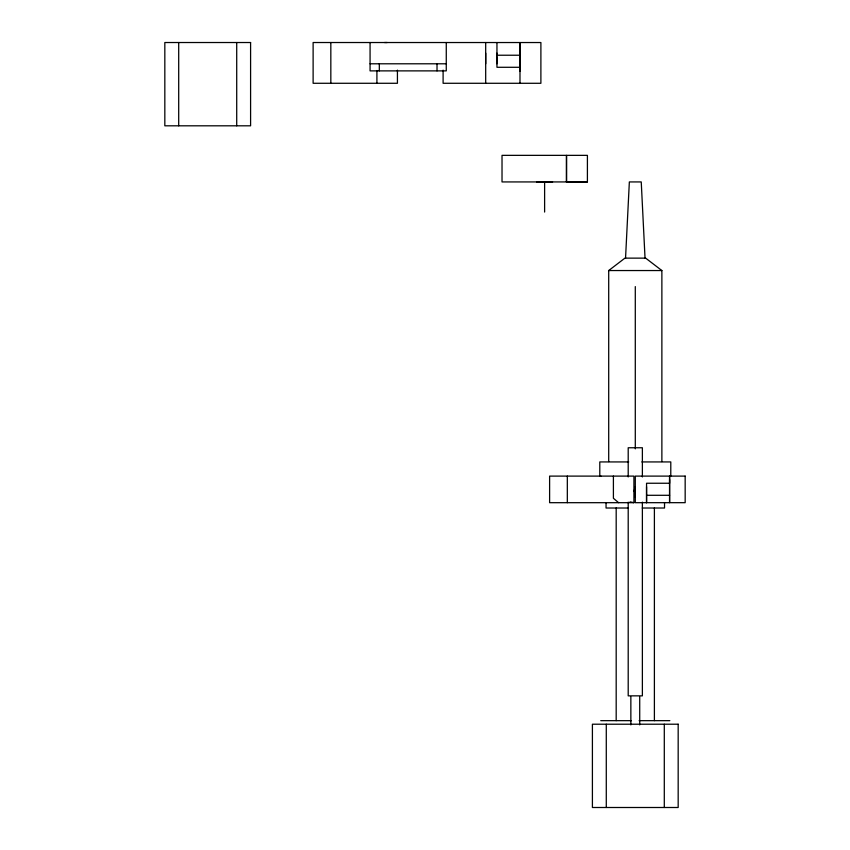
<?xml version="1.0" encoding="UTF-8"?>
<svg xmlns="http://www.w3.org/2000/svg" width="850" height="850" viewBox="0 0 850 850"><rect width="100%" height="100%" fill="white"/><g stroke="black" fill="none" stroke-linecap="round" stroke-linejoin="round"><path stroke-width="1.27" d="M443.105 70.136L443.105 83.279L540.887 83.289L540.898 42.542L313.119 42.521L313.119 83.279L397.428 83.279L397.428 70.136M485.69 83.289L485.69 42.521M496.953 63.792L496.953 57.088M496.953 55.803L496.953 53.136M496.953 42.553L496.953 67.288L519.987 67.288L519.987 70.943L519.987 42.553L519.987 83.289M566.493 181.932L566.504 155.359L566.504 181.932L587.403 181.932L587.414 155.359L502.021 155.348L502.021 181.932L587.403 181.932M635.29 497.399L635.29 486.742M669.577 476.106L669.588 502.679L669.588 479.591M625.547 258.134L629.351 181.932L641.24 181.932L645.033 258.134M608.706 461.571L608.706 270.544L624.92 258.134L645.66 258.134L661.874 270.544L661.874 461.571M384.529 42.521L387.164 42.521M600.992 476.106L599.792 476.117L599.792 461.933L628.724 461.933M496.953 55.229L519.987 55.229M370.069 63.792L446.271 63.792M536.637 181.932L552.585 181.932M608.706 270.544L661.874 270.544M641.856 461.933L670.799 461.933L670.778 476.117L669.588 476.106L669.588 483.246L646.553 483.246L646.553 502.69L646.553 486.742M646.553 495.295L669.588 495.295M633.919 502.69L549.61 502.69L549.61 476.106L633.919 476.106L633.919 502.69L630.073 501.861M628.331 508.013L606.05 508.013L606.05 502.69M642.249 508.013L664.53 508.013L664.53 502.69M600.737 720.662L631.454 720.662M639.126 720.662L669.853 720.662M618.588 502.69L613.403 498.27L613.403 476.106M633.919 490.301L635.29 493.839M664.296 724.211L664.296 807.5M654.394 507.918L654.394 720.662M642.377 476.946L642.377 447.759L628.203 447.759L628.203 476.946M642.377 502.148L642.377 695.852L628.203 695.852L628.203 502.148M639.721 696.745L639.721 724.901M635.29 286.588L635.29 448.864M630.859 696.745L630.859 724.901M616.186 507.918L616.186 720.662M606.284 724.211L606.284 807.5M567.322 476.106L567.322 502.69M544.616 181.932L544.616 212.054M485.69 53.136L485.69 63.792M446.271 42.521L446.271 70.879L370.069 70.879L370.069 42.521M437.017 63.792L437.017 70.879M379.323 63.792L379.323 70.879M376.911 70.497L376.911 83.279M330.831 42.521L330.831 83.279M236.714 42.521L236.714 125.811M178.702 42.521L178.702 125.811M250.591 42.521L164.826 42.521L164.826 125.811L250.591 125.811L250.591 42.521M685.164 476.106L635.29 476.106L635.29 502.69L685.174 502.679L685.164 476.106M678.173 724.211L592.407 724.211L592.407 807.5L678.173 807.5L678.173 724.211"/></g></svg>
